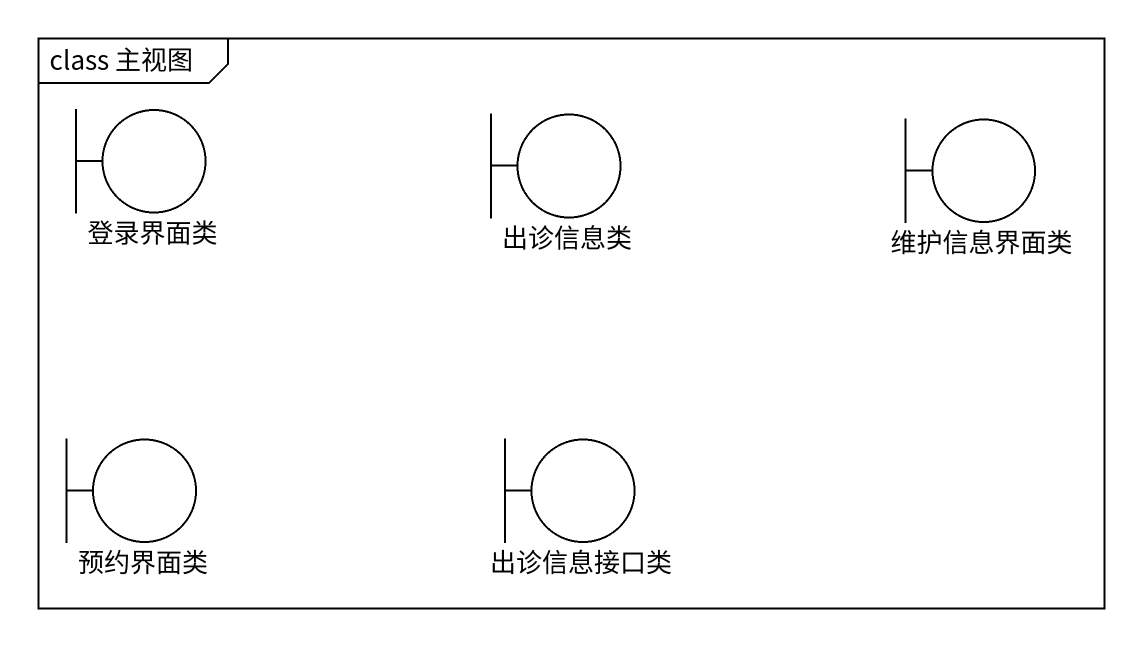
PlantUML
@startuml
mainframe class 主视图
boundary 登录界面类
boundary 出诊信息类
boundary 维护信息界面类
boundary 预约界面类
boundary 出诊信息接口类
@enduml
